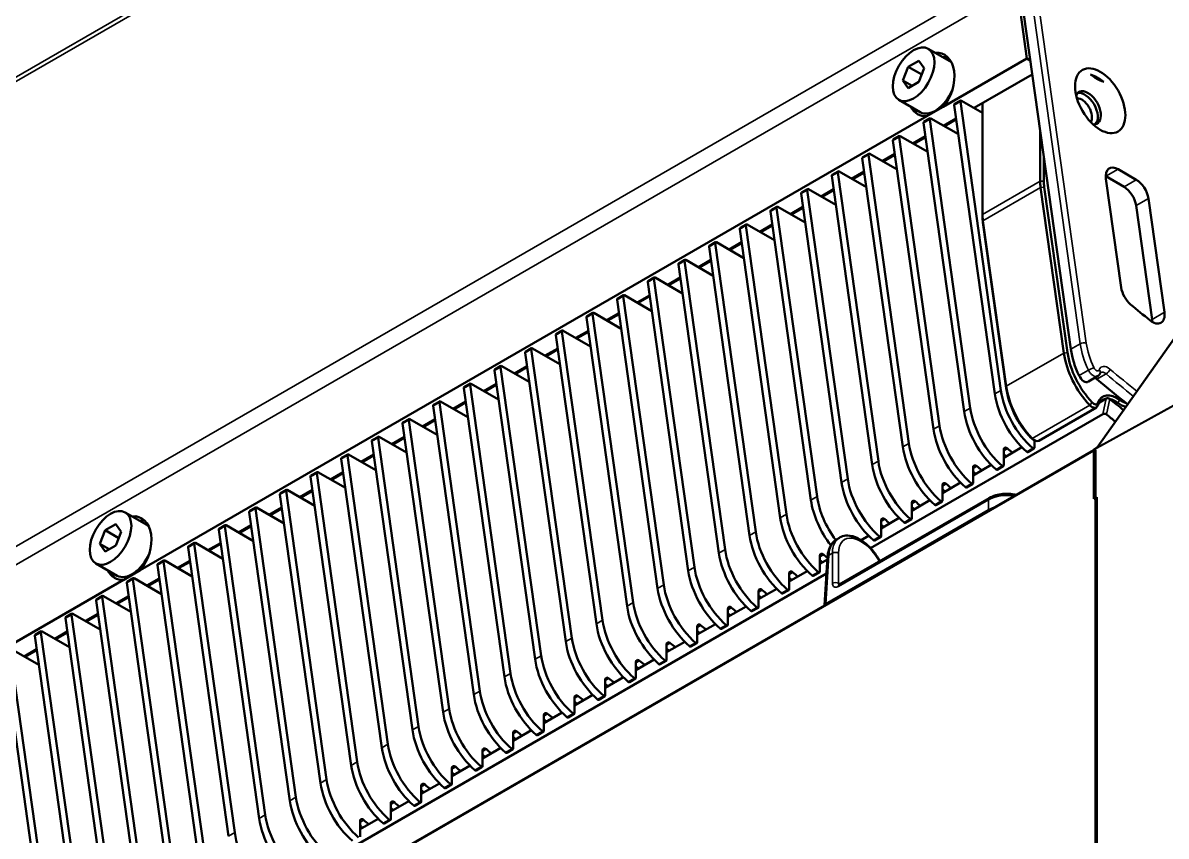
# Model space of a CAD drawing. Header units: millimetres. Extents: x 100 to 5488, y 100 to 4218.
# Drawn here: x 3429.7 to 3561.5, y 1165.1 to 1258.9 of the extents above; entities that cross this region are included whole.
import ezdxf

# ---------------------------------------------------------------- set-up
doc = ezdxf.new("R2010")
doc.units = ezdxf.units.MM
doc.header["$LTSCALE"] = 20
doc.layers.add('Visible (ANSI)', color=7, linetype='Continuous', lineweight=50)
doc.layers.add('Visible Narrow (ANSI)', color=7, linetype='Continuous', lineweight=35)

msp = doc.modelspace()

# ---------------------------------------------------------------- linework, layer by layer
at = {"layer": 'Visible (ANSI)'}
for p, q in [((3545.469, 1254.837), (3544.314, 1263.067)), ((3544.643, 1263.281), (3550.535, 1221.292)), ((3534.098, 1255.938), (3536.573, 1254.51)), ((3531.785, 1253.865), (3533.01, 1254.572)), ((3533.622, 1253.701), (3533.01, 1254.572)), ((3535.814, 1249.263), (3545.469, 1254.837)), ((3545.469, 1254.837), (3545.86, 1254.611)), ((3531.785, 1253.865), (3531.173, 1252.287)), ((3533.338, 1252.969), (3531.785, 1253.865)), ((3533.01, 1252.123), (3533.622, 1253.701)), ((3546.089, 1252.978), (3539.398, 1249.116)), ((3554.33, 1252.12), (3552.821, 1252.991)), ((3531.173, 1252.287), (3531.785, 1251.416)), ((3532.234, 1251.674), (3531.173, 1252.287)), ((3533.01, 1252.123), (3531.785, 1251.416)), ((3530.698, 1250.049), (3533.173, 1248.621)), ((3533.93, 1248.163), (3535.816, 1249.252)), ((3537.094, 1249.438), (3541.769, 1216.126)), ((3537.133, 1249.559), (3537.84, 1249.967)), ((3542.476, 1216.534), (3537.801, 1249.846)), ((3537.94, 1249.957), (3540.353, 1248.564)), ((3540.353, 1249.626), (3540.317, 1249.646)), ((3540.353, 1249.667), (3540.353, 1236.837)), ((3443.183, 1195.782), (3533.91, 1248.164)), ((3533.598, 1247.518), (3534.305, 1247.926)), ((3538.94, 1214.493), (3534.266, 1247.805)), ((3534.405, 1247.916), (3537.564, 1246.092)), ((3537.309, 1247.909), (3535.863, 1247.074)), ((3533.559, 1247.396), (3538.233, 1214.085)), ((3546.999, 1240.675), (3546.999, 1246.489)), ((3530.023, 1245.355), (3534.698, 1212.044)), ((3530.062, 1245.476), (3530.769, 1245.885)), ((3535.405, 1212.452), (3530.73, 1245.763)), ((3530.869, 1245.875), (3534.028, 1244.051)), ((3533.773, 1245.868), (3532.327, 1245.033)), ((3526.527, 1243.435), (3527.234, 1243.843)), ((3531.869, 1210.411), (3527.195, 1243.722)), ((3527.334, 1243.833), (3530.492, 1242.01)), ((3530.237, 1243.827), (3528.791, 1242.992)), ((3526.487, 1243.314), (3531.162, 1210.002)), ((3547.424, 1240.675), (3547.424, 1243.466)), ((3522.952, 1241.273), (3527.627, 1207.961)), ((3522.991, 1241.394), (3523.698, 1241.802)), ((3528.334, 1208.369), (3523.659, 1241.681)), ((3523.798, 1241.792), (3526.957, 1239.969)), ((3526.702, 1241.785), (3525.256, 1240.951)), ((3554.564, 1241.234), (3556.678, 1240.014)), ((3555.979, 1242.051), (3558.092, 1240.831)), ((3519.456, 1239.353), (3520.163, 1239.761)), ((3524.798, 1206.328), (3520.124, 1239.64)), ((3520.263, 1239.751), (3523.421, 1237.927)), ((3523.166, 1239.744), (3521.72, 1238.909)), ((3549.733, 1220.839), (3547.053, 1239.935)), ((3550.154, 1220.884), (3547.474, 1239.979)), ((3554.586, 1240.938), (3556.347, 1228.388)), ((3519.416, 1239.231), (3524.091, 1205.92)), ((3561.328, 1225.542), (3559.485, 1238.677)), ((3515.881, 1237.19), (3520.556, 1203.879)), ((3515.92, 1237.311), (3516.627, 1237.72)), ((3521.263, 1204.287), (3516.588, 1237.598)), ((3516.727, 1237.71), (3519.886, 1235.886)), ((3519.631, 1237.703), (3518.185, 1236.868)), ((3558.071, 1237.861), (3559.914, 1224.725)), ((3512.385, 1235.27), (3513.092, 1235.678)), ((3540.353, 1236.592), (3540.353, 1236.837)), ((3540.403, 1235.897), (3543.083, 1216.801)), ((3540.406, 1236.097), (3543.086, 1217.002)), ((3512.345, 1235.149), (3517.02, 1201.837)), ((3517.727, 1202.246), (3513.052, 1235.557)), ((3513.192, 1235.668), (3516.35, 1233.845)), ((3516.095, 1235.662), (3514.649, 1234.827)), ((3508.81, 1233.108), (3513.484, 1199.796)), ((3508.849, 1233.229), (3509.556, 1233.637)), ((3514.192, 1200.204), (3509.517, 1233.516)), ((3509.656, 1233.627), (3512.815, 1231.804)), ((3512.56, 1233.62), (3511.114, 1232.786)), ((3569.466, 1232.44), (3553.562, 1209.948)), ((3505.274, 1231.066), (3509.949, 1197.755)), ((3505.314, 1231.188), (3506.021, 1231.596)), ((3510.656, 1198.163), (3505.981, 1231.475)), ((3506.121, 1231.586), (3509.279, 1229.762)), ((3509.024, 1231.579), (3507.578, 1230.744)), ((3501.778, 1229.146), (3502.485, 1229.555)), ((3507.12, 1196.122), (3502.446, 1229.433)), ((3502.585, 1229.545), (3505.744, 1227.721)), ((3505.489, 1229.538), (3504.043, 1228.703)), ((3501.739, 1229.025), (3506.413, 1195.714)), ((3498.203, 1226.984), (3502.878, 1193.673)), ((3498.242, 1227.105), (3498.95, 1227.513)), ((3503.585, 1194.081), (3498.91, 1227.392)), ((3499.05, 1227.503), (3502.208, 1225.68)), ((3501.953, 1227.497), (3500.507, 1226.662)), ((3494.707, 1225.064), (3495.414, 1225.472)), ((3500.049, 1192.04), (3495.375, 1225.351)), ((3495.514, 1225.462), (3498.673, 1223.639)), ((3498.418, 1225.455), (3496.972, 1224.621)), ((3494.668, 1224.943), (3499.342, 1191.631)), ((3491.132, 1222.901), (3495.807, 1189.59)), ((3491.171, 1223.023), (3491.879, 1223.431)), ((3496.514, 1189.998), (3491.839, 1223.31)), ((3491.979, 1223.421), (3495.137, 1221.597)), ((3494.882, 1223.414), (3493.436, 1222.579)), ((3487.636, 1220.981), (3488.343, 1221.39)), ((3492.978, 1187.957), (3488.304, 1221.268)), ((3488.443, 1221.38), (3491.602, 1219.556)), ((3491.347, 1221.373), (3489.901, 1220.538)), ((3487.597, 1220.86), (3492.271, 1187.549)), ((3484.061, 1218.819), (3488.736, 1185.508)), ((3484.1, 1218.94), (3484.807, 1219.348)), ((3489.443, 1185.916), (3484.768, 1219.227)), ((3484.907, 1219.338), (3488.066, 1217.515)), ((3487.811, 1219.332), (3486.365, 1218.497)), ((3480.565, 1216.899), (3481.272, 1217.307)), ((3481.372, 1217.297), (3484.531, 1215.474)), ((3484.276, 1217.291), (3482.83, 1216.456)), ((3552.559, 1217.538), (3553.63, 1218.172)), ((3480.526, 1216.778), (3485.2, 1183.466)), ((3485.907, 1183.875), (3481.233, 1217.186)), ((3476.99, 1214.737), (3481.665, 1181.425)), ((3477.029, 1214.858), (3477.736, 1215.266)), ((3482.372, 1181.833), (3477.697, 1215.145)), ((3477.836, 1215.256), (3480.995, 1213.432)), ((3480.74, 1215.249), (3479.294, 1214.414)), ((3554.615, 1215.585), (3553.844, 1215.14)), ((3527.444, 1198.327), (3554.247, 1213.802)), ((3553.485, 1214.562), (3546.838, 1210.724)), ((3473.454, 1212.695), (3478.129, 1179.384)), ((3473.494, 1212.816), (3474.201, 1213.225)), ((3478.836, 1179.792), (3474.162, 1213.104)), ((3474.301, 1213.215), (3477.459, 1211.391)), ((3477.204, 1213.208), (3475.758, 1212.373)), ((3469.919, 1210.654), (3474.594, 1177.343)), ((3469.958, 1210.775), (3470.665, 1211.183)), ((3475.301, 1177.751), (3470.626, 1211.062)), ((3470.765, 1211.174), (3473.924, 1209.35)), ((3473.669, 1211.167), (3472.223, 1210.332)), ((3546.126, 1210.896), (3546.338, 1210.774)), ((3546.328, 1210.78), (3546.328, 1209.916)), ((3553.183, 1209.622), (3330.185, 1080.874)), ((3544.891, 1209.971), (3542.792, 1208.759)), ((3542.792, 1209.67), (3542.792, 1207.875)), ((3545.579, 1209.416), (3546.286, 1209.824)), ((3553.183, 1209.679), (3553.183, 1204.015)), ((3553.399, 1152.851), (3553.399, 1209.679)), ((3466.383, 1208.613), (3471.058, 1175.301)), ((3466.423, 1208.734), (3467.13, 1209.142)), ((3471.765, 1175.71), (3467.09, 1209.021)), ((3467.23, 1209.132), (3470.388, 1207.309)), ((3470.133, 1209.126), (3468.687, 1208.291)), ((3462.887, 1206.693), (3463.594, 1207.101)), ((3468.23, 1173.668), (3463.555, 1206.98)), ((3463.694, 1207.091), (3466.853, 1205.267)), ((3466.598, 1207.084), (3465.152, 1206.249)), ((3541.355, 1207.93), (3539.257, 1206.718)), ((3539.257, 1207.628), (3539.257, 1205.834)), ((3542.044, 1207.375), (3542.751, 1207.783)), ((3462.848, 1206.572), (3467.522, 1173.26)), ((3537.82, 1205.888), (3535.721, 1204.677)), ((3535.721, 1205.587), (3535.721, 1203.792)), ((3538.508, 1205.334), (3539.215, 1205.742)), ((3459.312, 1204.53), (3463.987, 1171.219)), ((3459.352, 1204.651), (3460.059, 1205.06)), ((3464.694, 1171.627), (3460.019, 1204.939)), ((3460.159, 1205.05), (3463.317, 1203.226)), ((3463.062, 1205.043), (3461.616, 1204.208)), ((3523.829, 1194.121), (3541.129, 1204.109)), ((3553.183, 1204.015), (3553.543, 1204.201)), ((3553.543, 1158.897), (3553.543, 1204.201)), ((3455.816, 1202.61), (3456.523, 1203.018)), ((3461.159, 1169.586), (3456.484, 1202.897)), ((3456.623, 1203.009), (3459.782, 1201.185)), ((3459.527, 1203.002), (3458.081, 1202.167)), ((3534.284, 1203.847), (3532.186, 1202.636)), ((3532.186, 1203.546), (3532.186, 1201.751)), ((3534.973, 1203.292), (3535.68, 1203.701)), ((3553.183, 1204.015), (3553.187, 1204.013)), ((3441.467, 1202.458), (3443.942, 1201.029)), ((3455.777, 1202.489), (3460.451, 1169.178)), ((3541.026, 1202.698), (3522.286, 1191.879)), ((3530.749, 1201.806), (3528.65, 1200.594)), ((3528.65, 1201.505), (3528.65, 1199.71)), ((3531.437, 1201.251), (3532.144, 1201.659)), ((3439.154, 1200.385), (3438.542, 1198.806)), ((3439.154, 1200.385), (3440.379, 1201.092)), ((3440.707, 1199.488), (3439.154, 1200.385)), ((3440.991, 1200.22), (3440.379, 1201.092)), ((3440.379, 1198.642), (3440.991, 1200.22)), ((3452.241, 1200.448), (3456.916, 1167.136)), ((3452.281, 1200.569), (3452.988, 1200.977)), ((3457.623, 1167.545), (3452.948, 1200.856)), ((3453.088, 1200.967), (3456.246, 1199.144)), ((3455.991, 1200.961), (3454.545, 1200.126)), ((3438.542, 1198.806), (3439.154, 1197.935)), ((3439.603, 1198.194), (3438.542, 1198.806)), ((3448.745, 1198.528), (3449.452, 1198.936)), ((3454.087, 1165.503), (3449.413, 1198.815)), ((3449.552, 1198.926), (3452.711, 1197.102)), ((3452.456, 1198.919), (3451.01, 1198.085)), ((3523.836, 1199.528), (3523.567, 1199.373)), ((3526.206, 1199.183), (3526.206, 1199.183)), ((3527.213, 1199.765), (3526.339, 1199.26)), ((3527.902, 1199.21), (3528.609, 1199.618)), ((3440.379, 1198.642), (3439.154, 1197.935)), ((3448.706, 1198.407), (3453.38, 1165.095)), ((3438.067, 1196.569), (3440.542, 1195.14)), ((3445.17, 1196.365), (3449.845, 1163.054)), ((3445.209, 1196.486), (3445.917, 1196.895)), ((3450.552, 1163.462), (3445.877, 1196.774)), ((3446.017, 1196.885), (3449.175, 1195.061)), ((3448.92, 1196.878), (3447.474, 1196.043)), ((3521.579, 1197.422), (3521.579, 1195.627)), ((3522.463, 1197.022), (3521.579, 1196.512)), ((3522.481, 1197.323), (3522.141, 1191.699)), ((3319.034, 1078.001), (3522.364, 1195.394)), ((3441.299, 1194.683), (3443.184, 1195.771)), ((3441.674, 1194.445), (3442.381, 1194.853)), ((3442.481, 1194.844), (3445.64, 1193.02)), ((3445.385, 1194.837), (3443.939, 1194.002)), ((3520.142, 1195.682), (3518.043, 1194.471)), ((3518.043, 1195.381), (3518.043, 1193.586)), ((3520.83, 1195.127), (3521.538, 1195.536)), ((3326.511, 1128.421), (3441.279, 1194.683)), ((3441.635, 1194.324), (3446.309, 1161.013)), ((3447.016, 1161.421), (3442.342, 1194.732)), ((3516.606, 1193.641), (3514.508, 1192.429)), ((3517.295, 1193.086), (3518.002, 1193.495)), ((3438.099, 1192.283), (3442.774, 1158.971)), ((3438.138, 1192.404), (3438.845, 1192.812)), ((3443.481, 1159.38), (3438.806, 1192.691)), ((3438.945, 1192.802), (3442.104, 1190.979)), ((3441.849, 1192.796), (3440.403, 1191.961)), ((3514.508, 1193.34), (3514.508, 1191.545)), ((3513.071, 1191.6), (3510.972, 1190.388)), ((3510.972, 1191.299), (3510.972, 1189.504)), ((3513.759, 1191.045), (3514.466, 1191.453)), ((3434.564, 1190.242), (3439.238, 1156.93)), ((3434.603, 1190.363), (3435.31, 1190.771)), ((3439.945, 1157.338), (3435.271, 1190.65)), ((3435.41, 1190.761), (3438.569, 1188.937)), ((3438.314, 1190.754), (3436.868, 1189.92)), ((3509.535, 1189.558), (3507.437, 1188.347)), ((3431.067, 1188.322), (3431.774, 1188.73)), ((3436.41, 1155.297), (3431.735, 1188.609)), ((3431.874, 1188.72), (3435.033, 1186.896)), ((3434.778, 1188.713), (3433.332, 1187.878)), ((3507.437, 1189.257), (3507.437, 1187.462)), ((3510.224, 1189.004), (3510.931, 1189.412)), ((3431.028, 1188.2), (3435.703, 1154.889)), ((3506, 1187.517), (3503.901, 1186.306)), ((3503.901, 1187.216), (3503.901, 1185.421)), ((3506.688, 1186.963), (3507.395, 1187.371)), ((3427.493, 1186.159), (3432.167, 1152.848)), ((3432.874, 1153.256), (3428.2, 1186.567)), ((3428.339, 1186.679), (3431.498, 1184.855)), ((3431.243, 1186.672), (3429.797, 1185.837)), ((3502.464, 1185.476), (3500.366, 1184.264)), ((3500.366, 1185.175), (3500.366, 1183.38)), ((3503.153, 1184.921), (3503.86, 1185.33)), ((3498.929, 1183.435), (3496.83, 1182.223)), ((3496.83, 1183.134), (3496.83, 1181.339)), ((3499.617, 1182.88), (3500.324, 1183.288)), ((3495.393, 1181.394), (3493.295, 1180.182)), ((3493.295, 1181.092), (3493.295, 1179.297)), ((3496.082, 1180.839), (3496.789, 1181.247)), ((3491.858, 1179.352), (3489.759, 1178.141)), ((3489.759, 1179.051), (3489.759, 1177.256)), ((3492.546, 1178.798), (3493.253, 1179.206)), ((3488.322, 1177.311), (3486.224, 1176.099)), ((3486.224, 1177.01), (3486.224, 1175.215)), ((3489.011, 1176.756), (3489.718, 1177.165)), ((3484.787, 1175.27), (3482.688, 1174.058)), ((3485.475, 1174.715), (3486.182, 1175.123)), ((3482.688, 1174.969), (3482.688, 1173.174)), ((3481.251, 1173.229), (3479.153, 1172.017)), ((3479.153, 1172.927), (3479.153, 1171.132)), ((3481.94, 1172.674), (3482.647, 1173.082)), ((3477.716, 1171.187), (3475.617, 1169.976)), ((3475.617, 1170.886), (3475.617, 1169.091)), ((3478.404, 1170.633), (3479.111, 1171.041)), ((3474.18, 1169.146), (3472.082, 1167.934)), ((3472.082, 1168.845), (3472.082, 1167.05)), ((3474.869, 1168.591), (3475.576, 1169)), ((3470.645, 1167.105), (3468.546, 1165.893)), ((3468.546, 1166.804), (3468.546, 1165.009)), ((3471.333, 1166.55), (3472.04, 1166.958))]:
    msp.add_line(p, q, dxfattribs=at)
for centre, major_axis, ratio, start_param, end_param in [((3586.562, 1258.791), (-16.5, 28.579), 0.5773503, 0, 1.3763009), ((3582.744, 1256.586), (-15, 25.981), 0.5773503, 0.2892148, 1.5984816), ((3534.426, 1251.823), (-1.261, -3.569), 0.6665317, 1.0292603, 3.4537291), ((3534.873, 1251.565), (1.875, 3.248), 0.5773503, 0.1901875, 0.4354824), ((3534.873, 1251.565), (1.7, 2.944), 0.5773503, 6.1518289, 6.2831853), ((3534.873, 1251.565), (-1.7, -2.944), 0.5773503, 0, 1.7616203), ((3552.515, 1249.136), (1.05, -1.819), 0.5773503, 5.9037572, 9.804206), ((3551.808, 1248.728), (0.825, -1.429), 0.5773503, 0.2832213, 2.8583714), ((3552.161, 1248.932), (-1.05, 1.819), 0.5773503, 3.3107571, 6.1140209), ((3534.426, 1251.823), (-1.261, -3.569), 0.6665317, 5.724357, 6.5780295), ((3534.873, 1251.565), (-1.875, -3.248), 0.5773503, 5.847703, 6.2546855), ((3534.873, 1251.565), (1.875, 3.248), 0.5773503, 4.2910063, 4.2941988), ((3537.233, 1249.386), (-0.1, 0.173), 0.5773503, 0, 0.9599311), ((3537.94, 1249.794), (-0.1, 0.173), 0.5773503, 5.4977871, 7.2431164), ((3534.873, 1251.565), (1.875, 3.248), 0.5773503, 3.5597828, 3.563337), ((3534.405, 1247.753), (-0.1, 0.173), 0.5773503, 5.4977871, 7.2431164), ((3533.698, 1247.344), (-0.1, 0.173), 0.5773503, 0, 0.9599311), ((3530.162, 1245.303), (-0.1, 0.173), 0.5773503, 0, 0.9599311), ((3530.869, 1245.711), (-0.1, 0.173), 0.5773503, 5.4977871, 7.2431164), ((3527.334, 1243.67), (-0.1, 0.173), 0.5773503, 5.4977871, 7.2431164), ((3526.627, 1243.262), (-0.1, 0.173), 0.5773503, 0, 0.9599311), ((3555.979, 1240.418), (-1, 1.732), 0.5773503, 5.4977871, 7.2431164), ((3523.091, 1241.221), (-0.1, 0.173), 0.5773503, 0, 0.9599311), ((3523.798, 1241.629), (-0.1, 0.173), 0.5773503, 5.4977871, 7.2431164), ((3520.263, 1239.588), (-0.1, 0.173), 0.5773503, 5.4977871, 7.2431164), ((3550.535, 1238.634), (-2.5, 4.33), 0.5773503, 0.7853982, 0.9599311), ((3550.747, 1238.756), (-2.35, 4.07), 0.5773503, 0.7853982, 0.9599311), ((3556.678, 1238.381), (1, -1.732), 0.5773503, 0.9599311, 2.3561945), ((3558.092, 1239.198), (-1, 1.732), 0.5773503, 4.1015237, 5.4977871), ((3519.556, 1239.179), (-0.1, 0.173), 0.5773503, 0, 0.9599311), ((3516.02, 1237.138), (-0.1, 0.173), 0.5773503, 0, 0.9599311), ((3516.727, 1237.546), (-0.1, 0.173), 0.5773503, 5.4977871, 7.2431164), ((3513.192, 1235.505), (-0.1, 0.173), 0.5773503, 5.4977871, 7.2431164), ((3543.888, 1234.796), (2.5, -4.33), 0.5773503, 3.9269908, 4.1015237), ((3543.676, 1234.674), (2.35, -4.07), 0.5773503, 3.9269908, 4.1015237), ((3512.485, 1235.097), (-0.1, 0.173), 0.5773503, 0, 0.9599311), ((3508.949, 1233.056), (-0.1, 0.173), 0.5773503, 0, 0.9599311), ((3509.656, 1233.464), (-0.1, 0.173), 0.5773503, 5.4977871, 7.2431164), ((3505.414, 1231.014), (-0.1, 0.173), 0.5773503, 0, 0.9599311), ((3506.121, 1231.423), (-0.1, 0.173), 0.5773503, 5.4977871, 7.2431164), ((3501.878, 1228.973), (-0.1, 0.173), 0.5773503, 0, 0.9599311), ((3502.585, 1229.381), (-0.1, 0.173), 0.5773503, 5.4977871, 7.2431164), ((3557.74, 1227.867), (1, -1.732), 0.5773503, 4.1015237, 5.2791589), ((3498.342, 1226.932), (-0.1, 0.173), 0.5773503, 0, 0.9599311), ((3499.05, 1227.34), (-0.1, 0.173), 0.5773503, 5.4977871, 7.2431164), ((3582.744, 1343.38), (82.517, -142.924), 0.5773503, 5.2791589, 5.2986263), ((3495.514, 1225.299), (-0.1, 0.173), 0.5773503, 5.4977871, 7.2431164), ((3559.935, 1226.062), (1, -1.732), 0.5773503, 5.2986263, 7.2431164), ((3494.807, 1224.891), (-0.1, 0.173), 0.5773503, 0, 0.9599311), ((3558.521, 1225.246), (1, -1.732), 0.5773503, 0.7853982, 0.9599311), ((3491.271, 1222.849), (-0.1, 0.173), 0.5773503, 0, 0.9599311), ((3491.979, 1223.258), (-0.1, 0.173), 0.5773503, 5.4977871, 7.2431164), ((3488.443, 1221.216), (-0.1, 0.173), 0.5773503, 5.4977871, 7.2431164), ((3555.434, 1219.461), (3.517, -6.092), 0.5773503, 4.1015237, 4.5842721), ((3487.736, 1220.808), (-0.1, 0.173), 0.5773503, 0, 0.9599311), ((3554.607, 1219.017), (-3.5, 6.062), 0.5773503, 0.9599311, 1.9636838), ((3554.82, 1219.14), (-3.35, 5.802), 0.5773503, 0.9599311, 1.9636838), ((3484.2, 1218.767), (-0.1, 0.173), 0.5773503, 0, 0.9599311), ((3484.907, 1219.175), (-0.1, 0.173), 0.5773503, 5.4977871, 7.2431164), ((3552.692, 1221.31), (1.5, -2.598), 0.5773503, 6.1287124, 6.1287366), ((3481.372, 1217.134), (-0.1, 0.173), 0.5773503, 5.4977871, 7.2431164), ((3552.056, 1218.402), (-0.5, 0.866), 0.5774272, 1.4434008, 3.1481614), ((3553.399, 1217.115), (0.5, -0.866), 0.5773503, 2.1322102, 2.4911253), ((3581.33, 1342.564), (88.417, -153.144), 0.5773503, 5.2738029, 5.3026034), ((3480.665, 1216.726), (-0.1, 0.173), 0.5773503, 0, 0.9599311), ((3546.643, 1214.304), (3.5, -6.062), 0.5773503, 4.1015237, 5.2532646), ((3547.35, 1214.713), (-3.5, 6.062), 0.5773503, 0.9599311, 2.1116719), ((3547.749, 1215.057), (3.35, -5.802), 0.5773503, 4.1015237, 5.1052764), ((3547.961, 1215.18), (3.5, -6.062), 0.5773503, 4.1015237, 5.1052764), ((3555.874, 1212.95), (-1.65, 2.858), 0.5773503, 5.3547692, 6.7397828), ((3477.129, 1214.684), (-0.1, 0.173), 0.5773503, 0, 0.9599311), ((3477.836, 1215.093), (-0.1, 0.173), 0.5773503, 5.4977871, 7.2431164), ((3552.985, 1215.428), (0.5, -0.866), 0.5773503, 5.1052765, 6.7397827), ((3553.197, 1215.55), (0.35, -0.606), 0.5773503, 5.1052765, 6.7397827), ((3555.662, 1212.828), (-1.5, 2.598), 0.5773503, 6.039277, 6.7397828), ((3580.976, 1342.359), (88.75, -153.72), 0.5773503, 5.2896031, 5.3024015), ((3555.662, 1212.828), (-1.5, 2.598), 0.5773503, 5.3547692, 5.7911656), ((3556.266, 1217.328), (-1.5, 2.598), 0.5773503, 2.2131765, 2.6459235), ((3556.478, 1217.45), (-1.35, 2.338), 0.5773503, 2.2131765, 2.5882284), ((3543.108, 1212.263), (3.5, -6.062), 0.5773503, 4.1015237, 5.2532646), ((3543.815, 1212.671), (-3.5, 6.062), 0.5773503, 0.9599311, 2.1116719), ((3553.752, 1211.726), (-1.5, 2.598), 0.5773503, 5.2602358, 5.2605853), ((3554.357, 1216.225), (1.5, -2.598), 0.5773503, 5.449553, 5.4498992), ((3580.976, 1342.359), (-90, 155.885), 0.5773503, 2.1480026, 2.1560548), ((3473.594, 1212.643), (-0.1, 0.173), 0.5773503, 0, 0.9599311), ((3474.301, 1213.051), (-0.1, 0.173), 0.5773503, 5.4977871, 7.2431164), ((3539.572, 1210.222), (3.5, -6.062), 0.5773503, 4.1015237, 5.2532646), ((3540.279, 1210.63), (-3.5, 6.062), 0.5773503, 0.9599311, 2.1116719), ((3470.058, 1210.602), (-0.1, 0.173), 0.5773503, 0, 0.9599311), ((3470.765, 1211.01), (-0.1, 0.173), 0.5773503, 5.4977871, 7.2431164), ((3546.126, 1211.468), (0.35, -0.606), 0.5773503, 5.1052765, 5.4977871), ((3546.338, 1211.59), (0.5, -0.866), 0.5773503, 5.1052765, 6.2831853), ((3536.037, 1208.181), (3.5, -6.062), 0.5773503, 4.1015237, 5.2532646), ((3536.744, 1208.589), (-3.5, 6.062), 0.5773503, 0.9599311, 2.1116719), ((3543.146, 1209.466), (-0.25, 0.433), 0.5773503, 5.2849155, 7.0685835), ((3569.662, 1335.813), (-88.5, 153.286), 0.5773503, 2.1433228, 2.1480738), ((3545.479, 1209.589), (0.1, -0.173), 0.5773503, 5.2532646, 6.2831853), ((3546.186, 1209.998), (0.1, -0.173), 0.5773503, 5.2532646, 7.0685835), ((3553.324, 1209.597), (-0.1, 0.173), 0.5773088, 0.5740199, 0.785013), ((3632.351, 1161.542), (-114.915, -3.59), 0.5968205, 5.4491912, 5.4535445), ((3553.684, 1209.796), (-0.1, 0.173), 0.577248, 0.2597484, 0.4714389), ((3466.523, 1208.561), (-0.1, 0.173), 0.5773503, 0, 0.9599311), ((3467.23, 1208.969), (-0.1, 0.173), 0.5773503, 5.4977871, 7.2431164), ((3533.208, 1206.548), (-3.5, 6.062), 0.5773503, 0.9599311, 2.1116719), ((3568.955, 1335.405), (88.5, -153.286), 0.5773503, 5.2871944, 5.2896665), ((3462.987, 1206.519), (-0.1, 0.173), 0.5773503, 0, 0.9599311), ((3463.694, 1206.928), (-0.1, 0.173), 0.5773503, 5.4977871, 7.2431164), ((3532.501, 1206.139), (3.5, -6.062), 0.5773503, 4.1015237, 5.2532646), ((3539.61, 1207.424), (-0.25, 0.433), 0.5773503, 5.2849155, 7.0685835), ((3565.42, 1333.364), (88.5, -153.286), 0.5773503, 5.2871944, 5.2896665), ((3566.127, 1333.772), (-88.5, 153.286), 0.5773503, 2.1433228, 2.1480738), ((3541.944, 1207.548), (0.1, -0.173), 0.5773503, 5.2532646, 6.2831853), ((3542.651, 1207.956), (0.1, -0.173), 0.5773503, 5.2532646, 7.0685835), ((3528.966, 1204.098), (3.5, -6.062), 0.5773503, 4.1015237, 5.2532646), ((3529.673, 1204.506), (-3.5, 6.062), 0.5773503, 0.9599311, 2.1116719), ((3536.075, 1205.383), (-0.25, 0.433), 0.5773503, 5.2849155, 7.0685835), ((3562.591, 1331.731), (-88.5, 153.286), 0.5773503, 2.1433228, 2.1480738), ((3538.408, 1205.507), (0.1, -0.173), 0.5773503, 5.2532646, 6.2831853), ((3539.115, 1205.915), (0.1, -0.173), 0.5773503, 5.2532646, 7.0685835), ((3459.452, 1204.478), (-0.1, 0.173), 0.5773503, 0, 0.9599311), ((3460.159, 1204.886), (-0.1, 0.173), 0.5773503, 5.4977871, 7.2431164), ((3526.137, 1202.465), (-3.5, 6.062), 0.5773503, 0.9599311, 1.7724828), ((3561.884, 1331.322), (88.5, -153.286), 0.5773503, 5.2871944, 5.2896665), ((3456.623, 1202.845), (-0.1, 0.173), 0.5773503, 5.4977871, 7.2431164), ((3525.43, 1202.057), (3.5, -6.062), 0.5773503, 4.1015237, 4.9513648), ((3532.539, 1203.342), (-0.25, 0.433), 0.5773503, 5.2849155, 7.0685835), ((3558.349, 1329.281), (88.5, -153.286), 0.5773503, 5.2871944, 5.2896665), ((3559.056, 1329.689), (-88.5, 153.286), 0.5773503, 2.1433228, 2.1480738), ((3534.873, 1203.466), (0.1, -0.173), 0.5773503, 5.2532646, 6.2831853), ((3535.58, 1203.874), (0.1, -0.173), 0.5773503, 5.2532646, 7.0685835), ((3543.146, 1201.471), (3, 0), 0.5780539, 2.0752814, 2.3555907), ((3441.795, 1198.342), (-1.261, -3.569), 0.6665317, 1.0292603, 3.4537291), ((3442.242, 1198.085), (1.875, 3.248), 0.5773503, 0.1901875, 0.4354824), ((3455.916, 1202.437), (-0.1, 0.173), 0.5773503, 0, 0.9599311), ((3521.895, 1200.016), (3.5, -6.062), 0.5773503, 4.1015237, 5.2532646), ((3522.602, 1200.424), (-3.5, 6.062), 0.5773503, 0.9599311, 2.1116719), ((3529.004, 1201.301), (-0.25, 0.433), 0.5773503, 5.2849155, 7.0685835), ((3555.52, 1327.648), (-88.5, 153.286), 0.5773503, 2.1433228, 2.1480738), ((3532.044, 1201.833), (0.1, -0.173), 0.5773503, 5.2532646, 7.0685835), ((3442.242, 1198.085), (1.7, 2.944), 0.5773503, 6.1518289, 6.2831853), ((3452.381, 1200.396), (-0.1, 0.173), 0.5773503, 0, 0.9599311), ((3453.088, 1200.804), (-0.1, 0.173), 0.5773503, 5.4977871, 7.2431164), ((3519.066, 1198.383), (-3.5, 6.062), 0.5773503, 0.9599311, 2.1116719), ((3554.813, 1327.24), (88.5, -153.286), 0.5773503, 5.2871944, 5.2896665), ((3531.337, 1201.424), (0.1, -0.173), 0.5773503, 5.2532646, 6.2831853), ((3449.552, 1198.763), (-0.1, 0.173), 0.5773503, 5.4977871, 7.2431164), ((3518.359, 1197.974), (3.5, -6.062), 0.5773503, 4.1015237, 5.2532646), ((3526.137, 1202.465), (-3.5, 6.062), 0.5773503, 1.7727858, 1.7728276), ((3525.627, 1195.654), (2.023, -3.739), 0.5948481, 3.1579717, 3.1581051), ((3525.468, 1199.259), (0.25, -0.433), 0.5773503, 3.8549667, 3.8553044), ((3525.468, 1199.259), (-0.25, 0.433), 0.5773503, 5.4714433, 6.0520646), ((3551.984, 1325.606), (-88.499, 153.285), 0.5773503, 2.1461343, 2.1461378), ((3527.802, 1199.383), (0.1, -0.173), 0.5773503, 5.2532646, 6.2831853), ((3528.509, 1199.791), (0.1, -0.173), 0.5773503, 5.2532646, 7.0685835), ((3442.242, 1198.085), (-1.7, -2.944), 0.5773503, 0, 1.7616203), ((3448.845, 1198.355), (-0.1, 0.173), 0.5773503, 0, 0.9599311), ((3514.823, 1195.933), (3.5, -6.062), 0.5773503, 4.1015237, 5.2532646), ((3515.531, 1196.341), (-3.5, 6.062), 0.5773503, 0.9599311, 2.1116719), ((3521.933, 1197.218), (-0.25, 0.433), 0.5773503, 5.2849155, 7.0685835), ((3548.449, 1323.566), (-88.5, 153.286), 0.5773503, 2.1433228, 2.1471265), ((3525.43, 1202.057), (3.5, -6.062), 0.5773503, 4.9590873, 4.9591246), ((3526.137, 1202.465), (-3.5, 6.062), 0.5773503, 1.8883465, 1.8883521), ((3445.309, 1196.313), (-0.1, 0.173), 0.5773503, 0, 0.9599311), ((3446.017, 1196.722), (-0.1, 0.173), 0.5773503, 5.4977871, 7.2431164), ((3511.995, 1194.3), (-3.5, 6.062), 0.5773503, 0.9599311, 2.1116719), ((3547.742, 1323.157), (88.5, -153.286), 0.5773503, 5.2871944, 5.2896665), ((3441.795, 1198.342), (-1.261, -3.569), 0.6665317, 5.724357, 6.5780295), ((3442.242, 1198.085), (-1.875, -3.248), 0.5773503, 5.847703, 6.2546855), ((3442.481, 1194.68), (-0.1, 0.173), 0.5773503, 5.4977871, 7.2431164), ((3442.242, 1198.085), (1.875, 3.248), 0.5773503, 4.2906447, 4.2941988), ((3511.288, 1193.892), (3.5, -6.062), 0.5773503, 4.1015237, 5.2532646), ((3518.397, 1195.177), (-0.25, 0.433), 0.5773503, 5.2849155, 7.0685835), ((3544.206, 1321.116), (88.5, -153.286), 0.5773503, 5.2871944, 5.2896665), ((3544.914, 1321.524), (-88.5, 153.286), 0.5773503, 2.1433228, 2.1480738), ((3520.73, 1195.301), (0.1, -0.173), 0.5773503, 5.2532646, 6.2831853), ((3521.438, 1195.709), (0.1, -0.173), 0.5773503, 5.2532646, 7.0685835), ((3442.242, 1198.085), (1.875, 3.248), 0.5773503, 3.5597828, 3.563337), ((3441.774, 1194.272), (-0.1, 0.173), 0.5773503, 0, 0.9599311), ((3507.752, 1191.851), (3.5, -6.062), 0.5773503, 4.1015237, 5.2532646), ((3508.459, 1192.259), (-3.5, 6.062), 0.5773503, 0.9599311, 2.1116719), ((3514.861, 1193.136), (-0.25, 0.433), 0.5773503, 5.2849155, 7.0685835), ((3541.378, 1319.483), (-88.5, 153.286), 0.5773503, 2.1433228, 2.1480738), ((3517.902, 1193.668), (0.1, -0.173), 0.5773503, 5.2532646, 7.0685835), ((3438.238, 1192.231), (-0.1, 0.173), 0.5773503, 0, 0.9599311), ((3438.945, 1192.639), (-0.1, 0.173), 0.5773503, 5.4977871, 7.2431164), ((3540.671, 1319.075), (88.5, -153.286), 0.5773503, 5.2871944, 5.2896665), ((3517.195, 1193.259), (0.1, -0.173), 0.5773503, 5.2532646, 6.2831853), ((3504.217, 1189.809), (3.5, -6.062), 0.5773503, 4.1015237, 5.2532646), ((3504.924, 1190.218), (-3.5, 6.062), 0.5773503, 0.9599311, 2.1116719), ((3511.326, 1191.094), (-0.25, 0.433), 0.5773503, 5.2849155, 7.0685835), ((3537.842, 1317.442), (-88.5, 153.286), 0.5773503, 2.1433228, 2.1480738), ((3513.659, 1191.218), (0.1, -0.173), 0.5773503, 5.2532646, 6.2831853), ((3514.366, 1191.626), (0.1, -0.173), 0.5773503, 5.2532646, 7.0685835), ((3522.64, 1191.675), (-0.501, 0), 0.5766475, 5.4983961, 6.1968642), ((3434.703, 1190.19), (-0.1, 0.173), 0.5773503, 0, 0.9599311), ((3435.41, 1190.598), (-0.1, 0.173), 0.5773503, 5.4977871, 7.2431164), ((3500.681, 1187.768), (3.5, -6.062), 0.5773503, 4.1015237, 5.2532646), ((3501.388, 1188.176), (-3.5, 6.062), 0.5773503, 0.9599311, 2.1116719), ((3507.79, 1189.053), (-0.25, 0.433), 0.5773503, 5.2849155, 7.0685835), ((3537.135, 1317.034), (88.5, -153.286), 0.5773503, 5.2871944, 5.2896665), ((3431.167, 1188.148), (-0.1, 0.173), 0.5773503, 0, 0.9599311), ((3431.874, 1188.557), (-0.1, 0.173), 0.5773503, 5.4977871, 7.2431164), ((3533.6, 1314.992), (88.5, -153.286), 0.5773503, 5.2871944, 5.2896665), ((3534.307, 1315.401), (-88.5, 153.286), 0.5773503, 2.1433228, 2.1480738), ((3510.124, 1189.177), (0.1, -0.173), 0.5773503, 5.2532646, 6.2831853), ((3510.831, 1189.585), (0.1, -0.173), 0.5773503, 5.2532646, 7.0685835), ((3497.146, 1185.727), (3.5, -6.062), 0.5773503, 4.1015237, 5.2532646), ((3497.853, 1186.135), (-3.5, 6.062), 0.5773503, 0.9599311, 2.1116719), ((3504.255, 1187.012), (-0.25, 0.433), 0.5773503, 5.2849155, 7.0685835), ((3530.771, 1313.359), (-88.5, 153.286), 0.5773503, 2.1433228, 2.1480738), ((3506.588, 1187.136), (0.1, -0.173), 0.5773503, 5.2532646, 6.2831853), ((3507.295, 1187.544), (0.1, -0.173), 0.5773503, 5.2532646, 7.0685835), ((3494.317, 1184.094), (-3.5, 6.062), 0.5773503, 0.9599311, 2.1116719), ((3530.064, 1312.951), (88.5, -153.286), 0.5773503, 5.2871944, 5.2896665), ((3493.61, 1183.686), (3.5, -6.062), 0.5773503, 4.1015237, 5.2532646), ((3500.719, 1184.971), (-0.25, 0.433), 0.5773503, 5.2849155, 7.0685835), ((3526.529, 1310.91), (88.5, -153.286), 0.5773503, 5.2871944, 5.2896665), ((3527.236, 1311.318), (-88.5, 153.286), 0.5773503, 2.1433228, 2.1480738), ((3503.053, 1185.094), (0.1, -0.173), 0.5773503, 5.2532646, 6.2831853), ((3503.76, 1185.503), (0.1, -0.173), 0.5773503, 5.2532646, 7.0685835), ((3490.075, 1181.644), (3.5, -6.062), 0.5773503, 4.1015237, 5.2532646), ((3490.782, 1182.053), (-3.5, 6.062), 0.5773503, 0.9599311, 2.1116719), ((3497.184, 1182.929), (-0.25, 0.433), 0.5773503, 5.2849155, 7.0685835), ((3523.7, 1309.277), (-88.5, 153.286), 0.5773503, 2.1433228, 2.1480738), ((3500.224, 1183.461), (0.1, -0.173), 0.5773503, 5.2532646, 7.0685835), ((3487.246, 1180.011), (-3.5, 6.062), 0.5773503, 0.9599311, 2.1116719), ((3522.993, 1308.869), (88.5, -153.286), 0.5773503, 5.2871944, 5.2896665), ((3499.517, 1183.053), (0.1, -0.173), 0.5773503, 5.2532646, 6.2831853), ((3486.539, 1179.603), (3.5, -6.062), 0.5773503, 4.1015237, 5.2532646), ((3493.648, 1180.888), (-0.25, 0.433), 0.5773503, 5.2849155, 7.0685835), ((3519.458, 1306.827), (88.5, -153.286), 0.5773503, 5.2871944, 5.2896665), ((3520.165, 1307.236), (-88.5, 153.286), 0.5773503, 2.1433228, 2.1480738), ((3495.982, 1181.012), (0.1, -0.173), 0.5773503, 5.2532646, 6.2831853), ((3496.689, 1181.42), (0.1, -0.173), 0.5773503, 5.2532646, 7.0685835), ((3483.004, 1177.562), (3.5, -6.062), 0.5773503, 4.1015237, 5.2532646), ((3483.711, 1177.97), (-3.5, 6.062), 0.5773503, 0.9599311, 2.1116719), ((3490.113, 1178.847), (-0.25, 0.433), 0.5773503, 5.2849155, 7.0685835), ((3516.629, 1305.194), (-88.5, 153.286), 0.5773503, 2.1433228, 2.1480738), ((3493.153, 1179.379), (0.1, -0.173), 0.5773503, 5.2532646, 7.0685835), ((3480.175, 1175.929), (-3.5, 6.062), 0.5773503, 0.9599311, 2.1116719), ((3515.922, 1304.786), (88.5, -153.286), 0.5773503, 5.2871944, 5.2896665), ((3492.446, 1178.971), (0.1, -0.173), 0.5773503, 5.2532646, 6.2831853), ((3479.468, 1175.521), (3.5, -6.062), 0.5773503, 4.1015237, 5.2532646), ((3486.577, 1176.806), (-0.25, 0.433), 0.5773503, 5.2849155, 7.0685835), ((3512.387, 1302.745), (88.5, -153.286), 0.5773503, 5.2871944, 5.2896665), ((3513.094, 1303.153), (-88.5, 153.286), 0.5773503, 2.1433228, 2.1480738), ((3488.911, 1176.93), (0.1, -0.173), 0.5773503, 5.2532646, 6.2831853), ((3489.618, 1177.338), (0.1, -0.173), 0.5773503, 5.2532646, 7.0685835), ((3475.933, 1173.48), (3.5, -6.062), 0.5773503, 4.1015237, 5.2532646), ((3476.64, 1173.888), (-3.5, 6.062), 0.5773503, 0.9599311, 2.1116719), ((3483.042, 1174.764), (-0.25, 0.433), 0.5773503, 5.2849155, 7.0685835), ((3509.558, 1301.112), (-88.5, 153.286), 0.5773503, 2.1433228, 2.1480738), ((3486.082, 1175.297), (0.1, -0.173), 0.5773503, 5.2532646, 7.0685835), ((3508.851, 1300.704), (88.5, -153.286), 0.5773503, 5.2871944, 5.2896665), ((3485.375, 1174.888), (0.1, -0.173), 0.5773503, 5.2532646, 6.2831853), ((3472.397, 1171.438), (3.5, -6.062), 0.5773503, 4.1015237, 5.2532646), ((3473.104, 1171.847), (-3.5, 6.062), 0.5773503, 0.9599311, 2.1116719), ((3479.506, 1172.723), (-0.25, 0.433), 0.5773503, 5.2849155, 7.0685835), ((3505.316, 1298.663), (88.5, -153.286), 0.5773503, 5.2871944, 5.2896665), ((3506.023, 1299.071), (-88.5, 153.286), 0.5773503, 2.1433228, 2.1480738), ((3481.84, 1172.847), (0.1, -0.173), 0.5773503, 5.2532646, 6.2831853), ((3482.547, 1173.255), (0.1, -0.173), 0.5773503, 5.2532646, 7.0685835), ((3468.862, 1169.397), (3.5, -6.062), 0.5773503, 4.1015237, 5.2532646), ((3469.569, 1169.805), (-3.5, 6.062), 0.5773503, 0.9599311, 2.1116719), ((3475.971, 1170.682), (-0.25, 0.433), 0.5773503, 5.2849155, 7.0685835), ((3479.011, 1171.214), (0.1, -0.173), 0.5773503, 5.2532646, 7.0685835), ((3501.78, 1296.621), (88.5, -153.286), 0.5773503, 5.2871944, 5.2896665), ((3502.487, 1297.03), (-88.5, 153.286), 0.5773503, 2.1433228, 2.1480738), ((3478.304, 1170.806), (0.1, -0.173), 0.5773503, 5.2532646, 6.2831853), ((3465.326, 1167.356), (3.5, -6.062), 0.5773503, 4.1015237, 5.2532646), ((3466.033, 1167.764), (-3.5, 6.062), 0.5773503, 0.9599311, 2.1116719), ((3472.435, 1168.641), (-0.25, 0.433), 0.5773503, 5.2849155, 7.0685835), ((3498.952, 1294.988), (-88.5, 153.286), 0.5773503, 2.1433228, 2.1480738), ((3474.769, 1168.765), (0.1, -0.173), 0.5773503, 5.2532646, 6.2831853), ((3475.476, 1169.173), (0.1, -0.173), 0.5773503, 5.2532646, 7.0685835), ((3461.79, 1165.315), (3.5, -6.062), 0.5773503, 4.1015237, 5.2532646), ((3462.498, 1165.723), (-3.5, 6.062), 0.5773503, 0.9599311, 2.1116719), ((3498.244, 1294.58), (88.5, -153.286), 0.5773503, 5.2871944, 5.2896665), ((3468.9, 1166.599), (-0.25, 0.433), 0.5773503, 5.2849155, 7.0685835), ((3494.709, 1292.539), (88.5, -153.286), 0.5773503, 5.2871944, 5.2896665), ((3495.416, 1292.947), (-88.5, 153.286), 0.5773503, 2.1433228, 2.1480738), ((3471.233, 1166.723), (0.1, -0.173), 0.5773503, 5.2532646, 6.2831853), ((3471.94, 1167.132), (0.1, -0.173), 0.5773503, 5.2532646, 7.0685835), ((3458.962, 1163.682), (-3.5, 6.062), 0.5773503, 0.9599311, 2.1116719)]:
    msp.add_ellipse(centre, major_axis=major_axis, ratio=ratio, start_param=start_param, end_param=end_param, dxfattribs=at)
for centre, major_axis in [((3532.398, 1252.994), (1.7, 2.944)), ((3553.929, 1249.952), (-2.05, 3.551)), ((3439.767, 1199.513), (1.7, 2.944))]:
    msp.add_ellipse(centre, major_axis=major_axis, ratio=0.5773503, dxfattribs=at)
for points, knots in [([(3553.63, 1218.172), (3553.659, 1218.19), (3553.687, 1218.209), (3553.74, 1218.252), (3553.764, 1218.276), (3553.808, 1218.324), (3553.828, 1218.35), (3553.863, 1218.402), (3553.879, 1218.429), (3553.906, 1218.483), (3553.918, 1218.51), (3553.927, 1218.537)], [2.36262141, 2.36262141, 2.36262141, 2.36262141, 2.45150052, 2.45150052, 2.54045466, 2.54045466, 2.62940881, 2.62940881, 2.71836295, 2.71836295, 2.8073171, 2.8073171, 2.8073171, 2.8073171]), ([(3553.927, 1218.537), (3553.931, 1218.548), (3553.935, 1218.557), (3553.943, 1218.571), (3553.946, 1218.577), (3553.952, 1218.585), (3553.954, 1218.588), (3553.957, 1218.592), (3553.958, 1218.593), (3553.959, 1218.593), (3553.959, 1218.593), (3553.959, 1218.593)], [5.04681166, 5.04681166, 5.04681166, 5.04681166, 5.13700675, 5.13700675, 5.22720185, 5.22720185, 5.31739695, 5.31739695, 5.40759205, 5.40759205, 5.49778714, 5.49778714, 5.49778714, 5.49778714]), ([(3555.035, 1215.538), (3555.022, 1215.548), (3555.007, 1215.558), (3554.976, 1215.576), (3554.96, 1215.584), (3554.908, 1215.604), (3554.871, 1215.614), (3554.793, 1215.624), (3554.753, 1215.624), (3554.697, 1215.616), (3554.679, 1215.612), (3554.645, 1215.601), (3554.629, 1215.594), (3554.615, 1215.586)], [-0.046846671, -0.046846671, -0.046846671, -0.046846671, -0.041180442, -0.041180442, -0.035539436, -0.035539436, -0.024216946, -0.024216946, -0.012094571, -0.012094571, -0.006062311, -0.006062311, -0.000054427, -0.000054427, -0.000054427, -0.000054427]), ([(3554.248, 1213.802), (3554.261, 1213.809), (3554.276, 1213.815), (3554.307, 1213.826), (3554.324, 1213.83), (3554.377, 1213.838), (3554.414, 1213.839), (3554.492, 1213.831), (3554.532, 1213.822), (3554.588, 1213.801), (3554.605, 1213.793), (3554.639, 1213.774), (3554.655, 1213.764), (3554.668, 1213.752)], [0.000054426, 0.000054426, 0.000054426, 0.000054426, 0.00568739, 0.00568739, 0.011344875, 0.011344875, 0.022712286, 0.022712286, 0.034821906, 0.034821906, 0.040854775, 0.040854775, 0.046914313, 0.046914313, 0.046914313, 0.046914313]), ([(3544.254, 1204.466), (3544.037, 1204.52), (3543.811, 1204.558), (3543.293, 1204.605), (3542.998, 1204.605), (3542.42, 1204.552), (3542.137, 1204.499), (3541.604, 1204.342), (3541.353, 1204.238), (3541.129, 1204.109)], [5.0914495, 5.0914495, 5.0914495, 5.0914495, 5.3406664, 5.3406664, 5.6549104, 5.6549104, 5.9691545, 5.9691545, 6.2833986, 6.2833986, 6.2833986, 6.2833986]), ([(3522.482, 1197.332), (3522.492, 1197.504), (3522.514, 1197.672), (3522.582, 1197.999), (3522.628, 1198.157), (3522.747, 1198.458), (3522.819, 1198.601), (3522.989, 1198.865), (3523.088, 1198.987), (3523.31, 1199.202), (3523.433, 1199.296), (3523.567, 1199.373)], [0.03675675, 0.03675675, 0.03675675, 0.03675675, 0.18446992, 0.18446992, 0.33462372, 0.33462372, 0.48477752, 0.48477752, 0.63493131, 0.63493131, 0.78508511, 0.78508511, 0.78508511, 0.78508511]), ([(3523.859, 1199.541), (3524.081, 1199.67), (3524.332, 1199.745), (3524.879, 1199.792), (3525.176, 1199.753), (3525.799, 1199.565), (3526.125, 1199.405), (3526.757, 1198.984), (3527.064, 1198.725), (3527.637, 1198.13), (3527.903, 1197.795), (3528.207, 1197.333), (3528.274, 1197.226), (3528.337, 1197.118)], [0.7850894, 0.7850894, 0.7850894, 0.7850894, 1.0427005, 1.0427005, 1.3298691, 1.3298691, 1.6490065, 1.6490065, 1.9681439, 1.9681439, 2.2872813, 2.2872813, 2.3807764, 2.3807764, 2.3807764, 2.3807764]), ([(3523.756, 1194.09), (3523.756, 1194.09), (3523.756, 1194.09), (3523.756, 1194.09), (3523.759, 1194.09), (3523.773, 1194.094), (3523.79, 1194.1), (3523.818, 1194.114), (3523.823, 1194.117), (3523.829, 1194.121)], [0.033923501, 0.033923501, 0.033923501, 0.033923501, 0.033954795, 0.033954795, 0.042632758, 0.042632758, 0.057566026, 0.057566026, 0.061106096, 0.061106096, 0.061106096, 0.061106096])]:
    msp.add_open_spline(points, degree=3, knots=knots, dxfattribs=at)
msp.add_open_spline([(3528.337, 1197.118), (3528.394, 1197.02), (3528.455, 1196.923), (3528.518, 1196.828)], degree=3, dxfattribs=at)
at = {"layer": 'Visible Narrow (ANSI)'}
for p, q in [((2874.76, 932.785), (3547.926, 1321.438)), ((3547.938, 1320.929), (2874.772, 932.277)), ((2871.06, 876.486), (3544.226, 1265.139)), ((3551.621, 1221.901), (3545.728, 1263.89)), ((3552.316, 1221.972), (3546.424, 1263.96)), ((3544.314, 1263.067), (2871.148, 874.415)), ((3537.801, 1249.846), (3537.094, 1249.438)), ((3534.266, 1247.805), (3533.559, 1247.396)), ((3537.33, 1247.758), (3536.004, 1246.993)), ((3530.73, 1245.763), (3530.023, 1245.355)), ((3533.794, 1245.717), (3532.468, 1244.951)), ((3527.195, 1243.722), (3526.487, 1243.314)), ((3530.259, 1243.676), (3528.933, 1242.91)), ((3523.659, 1241.681), (3522.952, 1241.273)), ((3526.723, 1241.634), (3525.397, 1240.869)), ((3555.979, 1242.051), (3554.564, 1241.234)), ((3520.124, 1239.64), (3519.416, 1239.231)), ((3540.353, 1236.837), (3546.999, 1240.675)), ((3547.053, 1239.935), (3540.406, 1236.097)), ((3546.999, 1240.675), (3547.424, 1240.675)), ((3547.474, 1239.979), (3547.053, 1239.935)), ((3556.678, 1240.014), (3558.092, 1240.831)), ((3523.188, 1239.593), (3521.862, 1238.828)), ((3559.485, 1238.677), (3558.071, 1237.861)), ((3516.588, 1237.598), (3515.881, 1237.19)), ((3519.652, 1237.552), (3518.326, 1236.786)), ((3540.406, 1236.097), (3540.403, 1235.897)), ((3513.052, 1235.557), (3512.345, 1235.149)), ((3516.117, 1235.511), (3514.791, 1234.745)), ((3509.517, 1233.516), (3508.81, 1233.108)), ((3512.581, 1233.469), (3511.255, 1232.704)), ((3505.981, 1231.475), (3505.274, 1231.066)), ((3509.045, 1231.428), (3507.72, 1230.663)), ((3502.446, 1229.433), (3501.739, 1229.025)), ((3505.51, 1229.387), (3504.184, 1228.621)), ((3498.91, 1227.392), (3498.203, 1226.984)), ((3501.974, 1227.346), (3500.649, 1226.58)), ((3495.375, 1225.351), (3494.668, 1224.943)), ((3498.439, 1225.304), (3497.113, 1224.539)), ((3559.914, 1224.725), (3561.328, 1225.542)), ((3491.839, 1223.31), (3491.132, 1222.901)), ((3494.903, 1223.263), (3493.578, 1222.498)), ((3488.304, 1221.268), (3487.597, 1220.86)), ((3491.368, 1221.222), (3490.042, 1220.457)), ((3550.535, 1221.292), (3551.621, 1221.901)), ((3543.086, 1217.002), (3549.733, 1220.839)), ((3549.733, 1220.839), (3550.154, 1220.884)), ((3484.768, 1219.227), (3484.061, 1218.819)), ((3487.832, 1219.181), (3486.506, 1218.415)), ((3553.556, 1217.82), (3554.617, 1218.433)), ((3481.233, 1217.186), (3480.526, 1216.778)), ((3484.297, 1217.139), (3482.971, 1216.374)), ((3541.769, 1216.126), (3542.476, 1216.534)), ((3543.083, 1216.801), (3543.086, 1217.002)), ((3477.697, 1215.145), (3476.99, 1214.737)), ((3480.761, 1215.098), (3479.435, 1214.333)), ((3546.067, 1210.992), (3552.714, 1214.83)), ((3552.714, 1214.83), (3553.007, 1215.132)), ((3553.183, 1209.679), (3562.392, 1214.764)), ((3562.411, 1214.835), (3553.562, 1209.948)), ((3553.654, 1214.778), (3553.665, 1215.095)), ((3554.248, 1213.802), (3554.615, 1215.586)), ((3555.035, 1215.538), (3554.668, 1213.752)), ((3555.964, 1215.078), (3555.749, 1214.954)), ((3555.964, 1215.078), (3556.206, 1215.425)), ((3538.233, 1214.085), (3538.94, 1214.493)), ((3554.315, 1214.126), (3554.314, 1214.125)), ((3474.162, 1213.104), (3473.454, 1212.695)), ((3477.226, 1213.057), (3475.9, 1212.292)), ((3534.698, 1212.044), (3535.405, 1212.452)), ((3470.626, 1211.062), (3469.919, 1210.654)), ((3473.69, 1211.016), (3472.364, 1210.25)), ((3546.067, 1210.992), (3545.936, 1211.049)), ((3553.183, 1209.554), (3330.388, 1080.924)), ((3531.162, 1210.002), (3531.869, 1210.411)), ((3542.792, 1209.574), (3543.22, 1209.821)), ((3546.152, 1209.859), (3545.445, 1209.451)), ((3467.09, 1209.021), (3466.383, 1208.613)), ((3470.155, 1208.975), (3468.829, 1208.209)), ((3527.627, 1207.961), (3528.334, 1208.369)), ((3463.555, 1206.98), (3462.848, 1206.572)), ((3466.619, 1206.933), (3465.293, 1206.168)), ((3539.257, 1207.533), (3539.685, 1207.78)), ((3542.617, 1207.818), (3541.909, 1207.409)), ((3524.091, 1205.92), (3524.798, 1206.328)), ((3535.721, 1205.492), (3536.149, 1205.739)), ((3539.081, 1205.776), (3538.374, 1205.368)), ((3460.019, 1204.939), (3459.312, 1204.53)), ((3463.084, 1204.892), (3461.758, 1204.127)), ((3520.556, 1203.879), (3521.263, 1204.287)), ((3553.399, 1204.127), (3553.187, 1204.013)), ((3553.543, 1204.044), (3553.399, 1204.127)), ((3456.484, 1202.897), (3455.777, 1202.489)), ((3459.548, 1202.851), (3458.222, 1202.085)), ((3541.026, 1203.894), (3523.726, 1193.906)), ((3532.186, 1203.45), (3532.614, 1203.698)), ((3535.545, 1203.735), (3534.838, 1203.327)), ((3541.026, 1203.894), (3541.026, 1202.698)), ((3517.02, 1201.837), (3517.727, 1202.246)), ((3528.65, 1201.409), (3529.078, 1201.656)), ((3532.01, 1201.694), (3531.303, 1201.286)), ((3452.948, 1200.856), (3452.241, 1200.448)), ((3456.012, 1200.81), (3454.687, 1200.044)), ((3513.484, 1199.796), (3514.192, 1200.204)), ((3449.413, 1198.815), (3448.706, 1198.407)), ((3452.477, 1198.768), (3451.151, 1198.003)), ((3525.31, 1199.481), (3525.31, 1199.481)), ((3528.474, 1199.653), (3527.767, 1199.245)), ((3509.949, 1197.755), (3510.656, 1198.163)), ((3521.579, 1197.327), (3522.007, 1197.574)), ((3522.286, 1191.879), (3522.627, 1197.511)), ((3523.043, 1197.752), (3522.627, 1197.511)), ((3523.043, 1197.752), (3523.043, 1194.272)), ((3523.749, 1194.272), (3523.75, 1197.752)), ((3445.877, 1196.774), (3445.17, 1196.365)), ((3448.941, 1196.727), (3447.616, 1195.962)), ((3506.413, 1195.714), (3507.12, 1196.122)), ((3518.043, 1195.286), (3518.472, 1195.533)), ((3521.403, 1195.57), (3520.696, 1195.162)), ((3442.342, 1194.732), (3441.635, 1194.324)), ((3445.406, 1194.686), (3444.08, 1193.92)), ((3502.878, 1193.673), (3503.585, 1194.081)), ((3514.508, 1193.244), (3514.936, 1193.492)), ((3517.868, 1193.529), (3517.161, 1193.121)), ((3523.749, 1194.272), (3523.92, 1194.174)), ((3438.806, 1192.691), (3438.099, 1192.283)), ((3441.87, 1192.645), (3440.545, 1191.879)), ((3499.342, 1191.631), (3500.049, 1192.04)), ((3510.972, 1191.203), (3511.401, 1191.45)), ((3514.332, 1191.488), (3513.625, 1191.08)), ((3435.271, 1190.65), (3434.564, 1190.242)), ((3438.335, 1190.603), (3437.009, 1189.838)), ((3495.807, 1189.59), (3496.514, 1189.998)), ((3431.735, 1188.609), (3431.028, 1188.2)), ((3434.799, 1188.562), (3433.473, 1187.797)), ((3507.437, 1189.162), (3507.865, 1189.409)), ((3510.797, 1189.447), (3510.09, 1189.038)), ((3492.271, 1187.549), (3492.978, 1187.957)), ((3503.901, 1187.121), (3504.33, 1187.368)), ((3507.261, 1187.405), (3506.554, 1186.997)), ((3431.264, 1186.521), (3429.938, 1185.755)), ((3488.736, 1185.508), (3489.443, 1185.916)), ((3500.366, 1185.079), (3500.794, 1185.327)), ((3503.726, 1185.364), (3503.019, 1184.956)), ((3485.2, 1183.466), (3485.907, 1183.875)), ((3496.83, 1183.038), (3497.258, 1183.285)), ((3500.19, 1183.323), (3499.483, 1182.915)), ((3481.665, 1181.425), (3482.372, 1181.833)), ((3493.295, 1180.997), (3493.723, 1181.244)), ((3496.655, 1181.282), (3495.947, 1180.873)), ((3478.129, 1179.384), (3478.836, 1179.792)), ((3489.759, 1178.956), (3490.187, 1179.203)), ((3493.119, 1179.24), (3492.412, 1178.832)), ((3474.594, 1177.343), (3475.301, 1177.751)), ((3486.224, 1176.914), (3486.652, 1177.162)), ((3489.584, 1177.199), (3488.876, 1176.791)), ((3471.058, 1175.301), (3471.765, 1175.71)), ((3482.688, 1174.873), (3483.116, 1175.12)), ((3486.048, 1175.158), (3485.341, 1174.75)), ((3467.522, 1173.26), (3468.23, 1173.668)), ((3479.153, 1172.832), (3479.581, 1173.079)), ((3482.512, 1173.117), (3481.805, 1172.708)), ((3463.987, 1171.219), (3464.694, 1171.627)), ((3478.977, 1171.075), (3478.27, 1170.667)), ((3475.617, 1170.791), (3476.045, 1171.038)), ((3460.451, 1169.178), (3461.159, 1169.586)), ((3472.082, 1168.749), (3472.51, 1168.997)), ((3475.441, 1169.034), (3474.734, 1168.626)), ((3456.916, 1167.136), (3457.623, 1167.545)), ((3468.546, 1166.708), (3468.974, 1166.955)), ((3471.906, 1166.993), (3471.199, 1166.585)), ((3453.38, 1165.095), (3454.087, 1165.503))]:
    msp.add_line(p, q, dxfattribs=at)
for centre, major_axis, ratio, start_param, end_param in [((3553.576, 1249.748), (1.8, -3.118), 0.5773503, 2.055221, 2.657168), ((3551.962, 1221.768), (0.495, 0.069), 0.4683232, 0.7121179, 2.2654609), ((3556.501, 1220.077), (-3.504, 6.07), 0.5773503, 0.9599311, 1.4396937), ((3556.848, 1220.278), (-3.254, 5.637), 0.5773503, 0.9599311, 1.4396932), ((3552.843, 1218.948), (0.451, 0.216), 0.1067457, 0.6195339, 2.172894), ((3553.477, 1219.239), (0.25, -0.433), 0.5773129, 4.5814073, 6.7342935), ((3554.813, 1217.931), (-0.75, 1.299), 0.5773503, 5.2738029, 6.7341857), ((3553.458, 1218.708), (0.47, -0.171), 0.734849, 0, 1.0182306), ((3554.459, 1217.727), (-0.5, 0.866), 0.5773503, 5.2738029, 6.2831853), ((3554.695, 1218.785), (0.322, 0.383), 0.4346894, 4.0164754, 5.5872717), ((3582.744, 1343.38), (-88.167, 152.711), 0.5773503, 2.1322102, 2.157626), ((3582.39, 1343.176), (-88.417, 153.144), 0.5773503, 2.1322102, 2.1577528), ((3543.146, 1202.656), (2.998, 0), 0.583939, 1.2751574, 2.3562953), ((3541.379, 1203.676), (-0.25, 0.433), 0.5774644, 0, 0.7502873), ((3525.627, 1195.654), (2.023, -3.739), 0.5948481, 3.1581051, 3.9084631), ((3526.403, 1196.119), (-1.97, 3.19), 0.5568495, 4.6709631, 7.0174721), ((3522.98, 1197.293), (-0.499, 0.03), 0.5766475, 5.5332605, 6.2831853), ((3523.396, 1197.534), (-0.5, 0), 0.6169214, 3.9273606, 5.4974813), ((3527.906, 1196.865), (0.431, 0.253), 0.034407, 0.0003541, 0.5911473), ((3523.396, 1194.054), (0.5, 0), 0.6169214, 0.786007, 2.3555695), ((3524.079, 1193.688), (-0.25, 0.433), 0.5773503, 0, 0.7504916)]:
    msp.add_ellipse(centre, major_axis=major_axis, ratio=ratio, start_param=start_param, end_param=end_param, dxfattribs=at)
msp.add_rational_spline([(3554.33, 1252.12), (3553.352, 1252.426), (3552.821, 1252.991)], [1, 1.04706741796, 1], degree=2, dxfattribs=at)
for points in [[(3552.569, 1218.865), (3552.211, 1218.652), (3551.854, 1218.439), (3551.496, 1218.226)], [(3528.259, 1197.083), (3528.319, 1196.981), (3528.381, 1196.882), (3528.445, 1196.786)], [(3523.798, 1194.108), (3523.765, 1194.146), (3523.747, 1194.202), (3523.749, 1194.272)]]:
    msp.add_open_spline(points, degree=3, dxfattribs=at)
for points, knots in [([(3553.63, 1218.172), (3553.585, 1218.146), (3553.467, 1218.109), (3553.244, 1218.149), (3552.987, 1218.304), (3552.748, 1218.553), (3552.62, 1218.758), (3552.569, 1218.865)], [0.20627175, 0.20627175, 0.20627175, 0.20627175, 0.33333333, 0.5, 0.66666667, 0.83333333, 0.99998855, 0.99998855, 0.99998855, 0.99998855]), ([(3523.043, 1197.752), (3523.044, 1198.014), (3523.072, 1198.259), (3523.128, 1198.481), (3523.184, 1198.702), (3523.266, 1198.9), (3523.373, 1199.068), (3523.48, 1199.236), (3523.612, 1199.376), (3523.765, 1199.482), (3523.795, 1199.503), (3523.827, 1199.523), (3523.859, 1199.541)], [0, 0, 0, 0, 0.1, 0.1, 0.1, 0.2, 0.2, 0.2, 0.3, 0.3, 0.3, 0.31989441, 0.31989441, 0.31989441, 0.31989441]), ([(3523.726, 1193.906), (3523.652, 1193.863), (3523.511, 1193.807), (3523.316, 1193.803), (3523.163, 1193.885), (3523.065, 1194.046), (3523.043, 1194.189), (3523.043, 1194.272)], [0, 0, 0, 0, 0.2, 0.4, 0.6, 0.8, 0.99996704, 0.99996704, 0.99996704, 0.99996704])]:
    msp.add_open_spline(points, degree=3, knots=knots, dxfattribs=at)

doc.saveas('drawing.dxf')
